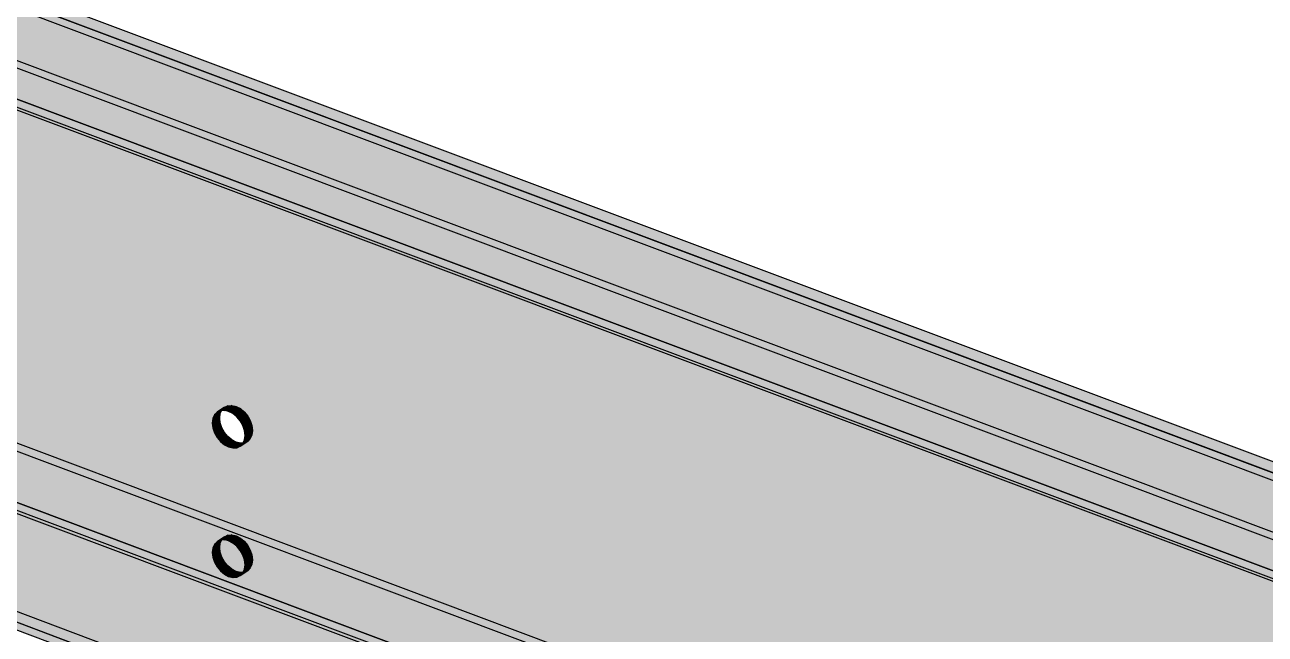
# Model space of a CAD drawing. Header units: millimetres. Extents: x 50 to 612415, y 2 to 4150.
# Drawn here: x 506023.9 to 506290.4, y 2796.5 to 2927.3 of the extents above; entities that cross this region are included whole.
import ezdxf

# ---------------------------------------------------------------- set-up
doc = ezdxf.new("R2010")
doc.units = ezdxf.units.MM
doc.layers.add('HATCH', color=8, linetype='Continuous', lineweight=9)
doc.layers.add('OUTLINE', color=7, linetype='Continuous', lineweight=25)

msp = doc.modelspace()

# ---------------------------------------------------------------- hatches: boundary and pattern name
at = {"layer": 'HATCH', "true_color": 0x617c87}
for points in [[(505686.838, 3037.056), (507734.839, 2269.056), (507757.293, 2284.025), (505709.292, 3052.025)], [(507734.839, 2266.741), (505686.838, 3034.741), (505709.292, 3049.71), (507757.293, 2281.71)], [(505707.688, 3048.641), (507755.689, 2280.641), (507757.293, 2281.71), (505709.292, 3049.71)], [(507770.034, 2262.529), (505693.344, 3041.288), (505694.948, 3042.357), (507771.638, 2263.598)], [(505685.235, 3035.987), (507733.236, 2267.986), (507734.839, 2269.056), (505686.838, 3037.056)], [(505787.025, 2923.977), (507676.353, 2215.479), (507677.956, 2216.548), (505788.629, 2925.046)], [(505766.175, 2897.345), (507655.503, 2188.847), (507677.956, 2203.816), (505788.629, 2912.314)], [(507676.353, 2202.747), (505787.025, 2911.245), (505788.629, 2912.314), (507677.956, 2203.816)], [(507655.503, 2186.532), (505766.175, 2895.03), (505788.629, 2909.999), (507677.956, 2201.501)], [(507653.899, 2185.463), (505764.571, 2893.96), (505766.175, 2895.03), (507655.503, 2186.532)], [(506068.611, 2843.824), (506067.698, 2844.296), (506069.302, 2845.366), (506070.215, 2844.893)], [(506070.193, 2842.242), (506069.462, 2843.123), (506071.066, 2844.192), (506071.797, 2843.311)], [(506065.203, 2838.711), (506065.933, 2837.83), (506067.537, 2838.9), (506066.807, 2839.781)], [(506066.784, 2837.13), (506067.698, 2836.657), (506069.302, 2837.726), (506068.388, 2838.199)], [(506068.611, 2816.044), (506067.698, 2816.517), (506069.302, 2817.586), (506070.215, 2817.114)], [(506070.193, 2814.463), (506069.462, 2815.344), (506071.066, 2816.413), (506071.797, 2815.532)], [(506065.203, 2810.932), (506065.933, 2810.051), (506067.537, 2811.12), (506066.807, 2812.001)], [(506066.784, 2809.35), (506067.698, 2808.878), (506069.302, 2809.947), (506068.388, 2810.419)]]:
    msp.add_hatch(color=145, dxfattribs=at).paths.add_polyline_path(points)
at = {"layer": 'HATCH', "true_color": 0x5b747f}
for points in [[(507757.293, 2284.025), (505709.292, 3052.025), (505709.292, 3049.71)], [(507757.293, 2274.765), (505709.292, 3049.71), (505709.292, 3042.765)], [(507757.293, 2274.765), (507757.293, 2281.71), (505709.292, 3049.71)], [(507757.293, 2284.025), (505709.292, 3049.71), (507757.293, 2281.71)], [(505707.688, 3041.696), (505707.688, 3048.641), (507755.689, 2273.696)], [(505707.688, 3048.641), (507755.689, 2280.641), (507755.689, 2273.696)], [(507770.034, 2262.529), (505693.344, 3041.288), (505707.688, 3038.224)], [(505709.292, 3039.293), (505694.948, 3042.357), (507771.638, 2263.598)], [(505707.688, 3038.224), (505707.688, 3041.696), (507755.689, 2273.696)], [(507757.293, 2274.765), (505709.292, 3042.765), (505709.292, 3039.293)], [(505709.292, 3039.293), (507757.293, 2271.293), (507757.293, 2274.765)], [(505709.292, 3039.293), (507771.638, 2263.598), (507757.293, 2271.293)], [(505685.235, 3023.255), (505685.235, 3035.987), (507733.236, 2267.986)], [(507734.839, 2269.056), (505686.838, 3037.056), (505686.838, 3024.324)], [(505686.838, 3034.741), (505686.838, 3037.056), (507734.839, 2269.056)], [(507755.689, 2273.696), (507755.689, 2270.223), (505707.688, 3038.224)], [(507755.689, 2270.223), (507770.034, 2262.529), (505707.688, 3038.224)], [(507734.839, 2266.741), (505686.838, 3034.741), (507734.839, 2269.056)], [(506698.543, 2612.012), (505672.81, 3014.778), (505685.235, 3023.255)], [(505686.838, 3024.324), (505674.414, 3015.847), (506700.147, 2613.081)], [(506698.907, 2614.871), (506698.543, 2612.012), (505685.235, 3023.255)], [(506699.975, 2617.262), (506698.907, 2614.871), (505685.235, 3023.255)], [(506701.674, 2619.022), (506699.975, 2617.262), (505685.235, 3023.255)], [(506703.889, 2620.031), (506701.674, 2619.022), (505685.235, 3023.255)], [(506706.468, 2620.221), (506703.889, 2620.031), (505685.235, 3023.255)], [(506709.235, 2619.577), (506706.468, 2620.221), (505685.235, 3023.255)], [(506709.235, 2619.577), (505685.235, 3023.255), (507733.236, 2267.986)], [(505686.838, 3024.324), (506700.147, 2613.081), (506700.511, 2615.94)], [(505686.838, 3024.324), (506700.511, 2615.94), (506701.579, 2618.332)], [(505686.838, 3024.324), (506701.579, 2618.332), (506703.278, 2620.092)], [(505686.838, 3024.324), (506703.278, 2620.092), (506705.493, 2621.101)], [(505686.838, 3024.324), (506705.493, 2621.101), (506708.072, 2621.29)], [(505686.838, 3024.324), (506708.072, 2621.29), (506710.839, 2620.646)], [(507734.839, 2269.056), (505686.838, 3024.324), (506710.839, 2620.646)], [(505764.571, 2912.48), (505672.81, 3014.778), (506064.642, 2811.933)], [(505672.81, 3014.778), (506064.289, 2812.987), (506064.642, 2811.933)], [(505672.81, 3014.778), (506064.169, 2814.02), (506064.289, 2812.987)], [(506064.169, 2814.02), (505672.81, 3014.778), (506064.289, 2840.766)], [(505672.81, 3014.778), (506064.169, 2841.8), (506064.289, 2840.766)], [(506064.289, 2842.743), (506064.169, 2841.8), (505672.81, 3014.778)], [(506064.642, 2843.532), (506064.289, 2842.743), (505672.81, 3014.778)], [(506065.203, 2844.113), (506064.642, 2843.532), (505672.81, 3014.778)], [(506065.933, 2844.446), (506065.203, 2844.113), (505672.81, 3014.778)], [(506066.784, 2844.509), (506065.933, 2844.446), (505672.81, 3014.778)], [(506067.698, 2844.296), (506066.784, 2844.509), (505672.81, 3014.778)], [(506495.389, 2683.912), (506067.698, 2844.296), (505672.81, 3014.778)], [(506495.389, 2683.912), (505672.81, 3014.778), (506701.674, 2602.653)], [(505672.81, 3014.778), (506699.975, 2605.688), (506701.674, 2602.653)], [(505672.81, 3014.778), (506698.907, 2608.88), (506699.975, 2605.688)], [(505672.81, 3014.778), (506698.543, 2612.012), (506698.907, 2608.88)], [(506066.246, 2813.003), (505674.414, 3015.847), (505766.175, 2913.549)], [(506066.246, 2813.003), (506065.893, 2814.056), (505674.414, 3015.847)], [(506065.893, 2814.056), (506065.773, 2815.09), (505674.414, 3015.847)], [(506065.893, 2841.835), (505674.414, 3015.847), (506065.773, 2815.09)], [(506065.893, 2841.835), (506065.773, 2842.869), (505674.414, 3015.847)], [(505674.414, 3015.847), (506065.773, 2842.869), (506065.893, 2843.813)], [(505674.414, 3015.847), (506065.893, 2843.813), (506066.246, 2844.602)], [(505674.414, 3015.847), (506066.246, 2844.602), (506066.807, 2845.182)], [(505674.414, 3015.847), (506066.807, 2845.182), (506067.537, 2845.515)], [(505674.414, 3015.847), (506067.537, 2845.515), (506068.388, 2845.578)], [(505674.414, 3015.847), (506068.388, 2845.578), (506069.302, 2845.366)], [(505674.414, 3015.847), (506069.302, 2845.366), (506496.993, 2684.981)], [(506703.278, 2603.722), (505674.414, 3015.847), (506496.993, 2684.981)], [(506703.278, 2603.722), (506701.579, 2606.757), (505674.414, 3015.847)], [(506701.579, 2606.757), (506700.511, 2609.949), (505674.414, 3015.847)], [(506700.511, 2609.949), (506700.147, 2613.081), (505674.414, 3015.847)], [(505787.025, 2923.977), (507676.353, 2215.479), (505787.025, 2912.518)], [(505788.629, 2913.587), (507677.956, 2216.548), (505788.629, 2925.046)], [(506066.807, 2812.001), (506066.246, 2813.003), (505766.175, 2913.549)], [(506067.537, 2811.12), (506066.807, 2812.001), (505766.175, 2913.549)], [(506068.388, 2810.419), (506067.537, 2811.12), (505766.175, 2913.549)], [(506069.302, 2809.947), (506068.388, 2810.419), (505766.175, 2913.549)], [(505766.175, 2913.549), (505766.175, 2895.03), (507655.503, 2186.532)], [(506069.302, 2809.947), (505766.175, 2913.549), (507655.503, 2205.051)], [(505766.175, 2913.549), (507655.503, 2186.532), (507655.503, 2205.051)], [(505788.629, 2913.587), (505788.629, 2912.314), (507677.956, 2203.816)], [(505788.629, 2913.587), (507677.956, 2203.816), (507677.956, 2205.089)], [(505788.629, 2913.587), (507677.956, 2205.089), (507677.956, 2216.548)], [(505764.571, 2912.48), (506064.642, 2811.933), (506065.203, 2810.932)], [(505764.571, 2912.48), (506065.203, 2810.932), (506065.933, 2810.051)], [(505764.571, 2912.48), (506065.933, 2810.051), (506066.784, 2809.35)], [(505764.571, 2912.48), (506066.784, 2809.35), (506067.698, 2808.878)], [(507653.899, 2185.463), (505764.571, 2893.96), (505764.571, 2912.48)], [(507653.899, 2203.982), (505764.571, 2912.48), (506067.698, 2808.878)], [(507653.899, 2203.982), (507653.899, 2185.463), (505764.571, 2912.48)], [(507676.353, 2202.747), (505787.025, 2911.245), (505787.025, 2912.518)], [(507676.353, 2204.02), (507676.353, 2202.747), (505787.025, 2912.518)], [(507676.353, 2215.479), (507676.353, 2204.02), (505787.025, 2912.518)], [(507677.956, 2203.816), (505788.629, 2912.314), (505788.629, 2909.999)], [(507677.956, 2203.816), (505788.629, 2909.999), (507677.956, 2201.501)], [(505766.175, 2895.03), (505766.175, 2897.345), (507655.503, 2188.847)], [(507655.503, 2186.532), (505766.175, 2895.03), (507655.503, 2188.847)], [(506495.389, 2683.912), (506068.611, 2843.824), (506067.698, 2844.296)], [(506069.302, 2845.366), (506070.215, 2844.893), (506496.993, 2684.981)], [(506070.215, 2844.893), (506071.066, 2844.192), (506496.993, 2684.981)], [(506071.066, 2844.192), (506071.797, 2843.311), (506496.993, 2684.981)], [(506064.169, 2841.8), (506064.289, 2840.766), (506065.893, 2841.835), (506065.773, 2842.869)], [(506065.893, 2841.835), (506065.773, 2815.09), (506065.893, 2816.033)], [(506065.893, 2841.835), (506065.893, 2816.033), (506066.246, 2816.822)], [(506065.893, 2841.835), (506066.246, 2816.822), (506066.807, 2817.403)], [(506065.893, 2841.835), (506066.807, 2817.403), (506067.537, 2817.736)], [(506065.893, 2841.835), (506067.537, 2817.736), (506068.388, 2817.799)], [(506065.893, 2841.835), (506068.388, 2817.799), (506069.302, 2817.586)], [(506065.893, 2841.835), (506069.302, 2817.586), (506070.215, 2817.114)], [(506065.893, 2841.835), (506070.215, 2817.114), (506071.066, 2816.413)], [(506065.893, 2841.835), (506072.357, 2814.53), (506072.71, 2813.477)], [(506065.893, 2841.835), (506071.066, 2816.413), (506071.797, 2815.532)], [(506065.893, 2841.835), (506071.797, 2815.532), (506072.357, 2814.53)], [(506066.246, 2840.782), (506065.893, 2841.835), (506072.71, 2813.477)], [(506495.389, 2683.912), (506069.462, 2843.123), (506068.611, 2843.824)], [(506495.389, 2683.912), (506070.193, 2842.242), (506069.462, 2843.123)], [(506495.389, 2683.912), (506070.753, 2841.241), (506070.193, 2842.242)], [(506071.797, 2843.311), (506072.357, 2842.31), (506496.993, 2684.981)], [(506072.357, 2842.31), (506072.71, 2841.256), (506496.993, 2684.981)], [(506064.289, 2814.964), (506064.169, 2814.02), (506064.289, 2840.766)], [(506064.642, 2815.753), (506064.289, 2814.964), (506064.289, 2840.766)], [(506065.203, 2816.334), (506064.642, 2815.753), (506064.289, 2840.766)], [(506065.933, 2816.667), (506065.203, 2816.334), (506064.289, 2840.766)], [(506066.784, 2816.729), (506065.933, 2816.667), (506064.289, 2840.766)], [(506067.698, 2816.517), (506066.784, 2816.729), (506064.289, 2840.766)], [(506068.611, 2816.044), (506067.698, 2816.517), (506064.289, 2840.766)], [(506069.462, 2815.344), (506068.611, 2816.044), (506064.289, 2840.766)], [(506071.106, 2812.408), (506070.753, 2813.461), (506064.289, 2840.766)], [(506070.193, 2814.463), (506069.462, 2815.344), (506064.289, 2840.766)], [(506070.753, 2813.461), (506070.193, 2814.463), (506064.289, 2840.766)], [(506071.106, 2812.408), (506064.289, 2840.766), (506064.642, 2839.713)], [(506071.106, 2812.408), (506064.642, 2839.713), (506065.203, 2838.711)], [(506071.106, 2812.408), (506065.203, 2838.711), (506065.933, 2837.83)], [(506066.807, 2839.781), (506066.246, 2840.782), (506072.71, 2813.477)], [(506067.537, 2838.9), (506066.807, 2839.781), (506072.71, 2813.477)], [(506068.388, 2838.199), (506067.537, 2838.9), (506072.71, 2813.477)], [(506495.389, 2683.912), (506071.106, 2840.187), (506070.753, 2841.241)], [(506071.226, 2839.154), (506071.106, 2840.187), (506072.71, 2841.256), (506072.83, 2840.223)], [(506491.861, 2681.416), (506071.226, 2839.154), (506071.106, 2840.187)], [(506491.981, 2682.359), (506491.861, 2681.416), (506071.106, 2840.187)], [(506492.334, 2683.148), (506491.981, 2682.359), (506071.106, 2840.187)], [(506492.894, 2683.729), (506492.334, 2683.148), (506071.106, 2840.187)], [(506493.625, 2684.062), (506492.894, 2683.729), (506071.106, 2840.187)], [(506494.476, 2684.124), (506493.625, 2684.062), (506071.106, 2840.187)], [(506495.389, 2683.912), (506494.476, 2684.124), (506071.106, 2840.187)], [(506071.106, 2838.21), (506071.226, 2839.154), (506491.981, 2680.382)], [(506071.226, 2839.154), (506491.861, 2681.416), (506491.981, 2680.382)], [(506493.585, 2681.451), (506072.71, 2839.279), (506072.357, 2838.49)], [(506072.71, 2841.256), (506072.83, 2840.223), (506493.465, 2682.485)], [(506072.71, 2841.256), (506493.465, 2682.485), (506493.585, 2683.428)], [(506072.71, 2841.256), (506493.585, 2683.428), (506493.937, 2684.217)], [(506072.71, 2841.256), (506493.937, 2684.217), (506494.498, 2684.798)], [(506072.71, 2841.256), (506494.498, 2684.798), (506495.229, 2685.131)], [(506072.71, 2841.256), (506495.229, 2685.131), (506496.08, 2685.194)], [(506072.71, 2841.256), (506496.08, 2685.194), (506496.993, 2684.981)], [(506493.585, 2681.451), (506072.83, 2840.223), (506072.71, 2839.279)], [(506493.585, 2681.451), (506493.465, 2682.485), (506072.83, 2840.223)], [(506071.106, 2812.408), (506065.933, 2837.83), (506066.784, 2837.13)], [(506071.106, 2812.408), (506066.784, 2837.13), (506067.698, 2836.657)], [(506495.389, 2656.133), (506071.106, 2812.408), (506067.698, 2836.657)], [(506067.698, 2836.657), (506068.611, 2836.445), (506491.981, 2680.382)], [(506495.389, 2656.133), (506067.698, 2836.657), (506495.389, 2676.273)], [(506067.698, 2836.657), (506492.334, 2679.328), (506492.894, 2678.327)], [(506067.698, 2836.657), (506492.894, 2678.327), (506493.625, 2677.446)], [(506067.698, 2836.657), (506491.981, 2680.382), (506492.334, 2679.328)], [(506067.698, 2836.657), (506493.625, 2677.446), (506494.476, 2676.745)], [(506067.698, 2836.657), (506494.476, 2676.745), (506495.389, 2676.273)], [(506069.302, 2837.726), (506068.388, 2838.199), (506072.71, 2813.477)], [(506068.611, 2836.445), (506069.462, 2836.507), (506491.981, 2680.382)], [(506069.302, 2837.726), (506072.71, 2813.477), (506496.993, 2657.202)], [(506493.585, 2681.451), (506070.215, 2837.514), (506069.302, 2837.726)], [(506496.993, 2677.342), (506069.302, 2837.726), (506496.993, 2657.202)], [(506494.498, 2679.396), (506493.937, 2680.398), (506069.302, 2837.726)], [(506495.229, 2678.515), (506494.498, 2679.396), (506069.302, 2837.726)], [(506493.937, 2680.398), (506493.585, 2681.451), (506069.302, 2837.726)], [(506496.08, 2677.815), (506495.229, 2678.515), (506069.302, 2837.726)], [(506496.993, 2677.342), (506496.08, 2677.815), (506069.302, 2837.726)], [(506069.462, 2836.507), (506070.193, 2836.84), (506491.981, 2680.382)], [(506070.193, 2836.84), (506070.753, 2837.421), (506491.981, 2680.382)], [(506493.585, 2681.451), (506071.066, 2837.576), (506070.215, 2837.514)], [(506070.753, 2837.421), (506071.106, 2838.21), (506491.981, 2680.382)], [(506493.585, 2681.451), (506071.797, 2837.909), (506071.066, 2837.576)], [(506493.585, 2681.451), (506072.357, 2838.49), (506071.797, 2837.909)], [(506064.169, 2814.02), (506064.289, 2812.987), (506065.893, 2814.056), (506065.773, 2815.09)], [(506071.226, 2811.374), (506071.106, 2812.408), (506072.71, 2813.477), (506072.83, 2812.443)], [(506491.861, 2653.636), (506071.226, 2811.374), (506071.106, 2812.408)], [(506491.981, 2654.58), (506491.861, 2653.636), (506071.106, 2812.408)], [(506492.334, 2655.369), (506491.981, 2654.58), (506071.106, 2812.408)], [(506492.894, 2655.95), (506492.334, 2655.369), (506071.106, 2812.408)], [(506493.625, 2656.282), (506492.894, 2655.95), (506071.106, 2812.408)], [(506494.476, 2656.345), (506493.625, 2656.282), (506071.106, 2812.408)], [(506495.389, 2656.133), (506494.476, 2656.345), (506071.106, 2812.408)], [(506072.71, 2813.477), (506072.83, 2812.443), (506493.465, 2654.705)], [(506072.71, 2813.477), (506493.465, 2654.705), (506493.585, 2655.649)], [(506072.71, 2813.477), (506493.585, 2655.649), (506493.937, 2656.438)], [(506072.71, 2813.477), (506493.937, 2656.438), (506494.498, 2657.019)], [(506072.71, 2813.477), (506494.498, 2657.019), (506495.229, 2657.352)], [(506072.71, 2813.477), (506495.229, 2657.352), (506496.08, 2657.414)], [(506072.71, 2813.477), (506496.08, 2657.414), (506496.993, 2657.202)], [(506493.585, 2653.672), (506072.83, 2812.443), (506072.71, 2811.5)], [(506493.585, 2653.672), (506493.465, 2654.705), (506072.83, 2812.443)], [(506493.585, 2653.672), (506070.215, 2809.735), (506069.302, 2809.947)], [(506494.498, 2651.617), (506493.937, 2652.618), (506069.302, 2809.947)], [(506495.229, 2650.736), (506494.498, 2651.617), (506069.302, 2809.947)], [(506493.937, 2652.618), (506493.585, 2653.672), (506069.302, 2809.947)], [(506496.08, 2650.035), (506495.229, 2650.736), (506069.302, 2809.947)], [(506496.993, 2649.563), (506496.08, 2650.035), (506069.302, 2809.947)], [(506496.993, 2649.563), (506069.302, 2809.947), (507655.503, 2205.051)], [(506070.193, 2809.061), (506070.753, 2809.642), (506491.981, 2652.602)], [(506493.585, 2653.672), (506071.066, 2809.797), (506070.215, 2809.735)], [(506070.753, 2809.642), (506071.106, 2810.431), (506491.981, 2652.602)], [(506493.585, 2653.672), (506071.797, 2810.13), (506071.066, 2809.797)], [(506071.106, 2810.431), (506071.226, 2811.374), (506491.981, 2652.602)], [(506071.226, 2811.374), (506491.861, 2653.636), (506491.981, 2652.602)], [(506493.585, 2653.672), (506072.357, 2810.711), (506071.797, 2810.13)], [(506493.585, 2653.672), (506072.71, 2811.5), (506072.357, 2810.711)], [(506067.698, 2808.878), (506068.611, 2808.665), (506491.981, 2652.602)], [(506067.698, 2808.878), (506492.334, 2651.549), (506492.894, 2650.548)], [(506067.698, 2808.878), (506492.894, 2650.548), (506493.625, 2649.667)], [(506067.698, 2808.878), (506491.981, 2652.602), (506492.334, 2651.549)], [(506067.698, 2808.878), (506493.625, 2649.667), (506494.476, 2648.966)], [(506067.698, 2808.878), (506494.476, 2648.966), (506495.389, 2648.493)], [(507653.899, 2203.982), (506067.698, 2808.878), (506495.389, 2648.493)], [(506068.611, 2808.665), (506069.462, 2808.728), (506491.981, 2652.602)], [(506069.462, 2808.728), (506070.193, 2809.061), (506491.981, 2652.602)]]:
    msp.add_hatch(color=147, dxfattribs=at).paths.add_polyline_path(points)
at = {"layer": 'HATCH', "true_color": 0x576f79}
for points in [[(506064.642, 2843.532), (506064.289, 2842.743), (506065.893, 2843.813), (506066.246, 2844.602)], [(506070.753, 2837.421), (506071.106, 2838.21), (506072.71, 2839.279), (506072.357, 2838.49)], [(506064.642, 2815.753), (506064.289, 2814.964), (506065.893, 2816.033), (506066.246, 2816.822)], [(506070.753, 2809.642), (506071.106, 2810.431), (506072.71, 2811.5), (506072.357, 2810.711)]]:
    msp.add_hatch(color=147, dxfattribs=at).paths.add_polyline_path(points)
at = {"layer": 'HATCH', "true_color": 0x5a737d}
for points in [[(506065.203, 2844.113), (506064.642, 2843.532), (506066.246, 2844.602), (506066.807, 2845.182)], [(506070.193, 2836.84), (506070.753, 2837.421), (506072.357, 2838.49), (506071.797, 2837.909)], [(506065.203, 2816.334), (506064.642, 2815.753), (506066.246, 2816.822), (506066.807, 2817.403)], [(506070.193, 2809.061), (506070.753, 2809.642), (506072.357, 2810.711), (506071.797, 2810.13)]]:
    msp.add_hatch(color=147, dxfattribs=at).paths.add_polyline_path(points)
at = {"layer": 'HATCH', "true_color": 0x5c7681}
for points in [[(506065.933, 2844.446), (506065.203, 2844.113), (506066.807, 2845.182), (506067.537, 2845.515)], [(506069.462, 2836.507), (506070.193, 2836.84), (506071.797, 2837.909), (506071.066, 2837.576)], [(506065.933, 2816.667), (506065.203, 2816.334), (506066.807, 2817.403), (506067.537, 2817.736)], [(506069.462, 2808.728), (506070.193, 2809.061), (506071.797, 2810.13), (506071.066, 2809.797)]]:
    msp.add_hatch(color=155, dxfattribs=at).paths.add_polyline_path(points)
at = {"layer": 'HATCH', "true_color": 0x5f7984}
for points in [[(506066.784, 2844.509), (506065.933, 2844.446), (506067.537, 2845.515), (506068.388, 2845.578)], [(506068.611, 2836.445), (506069.462, 2836.507), (506071.066, 2837.576), (506070.215, 2837.514)], [(506066.784, 2816.729), (506065.933, 2816.667), (506067.537, 2817.736), (506068.388, 2817.799)], [(506068.611, 2808.665), (506069.462, 2808.728), (506071.066, 2809.797), (506070.215, 2809.735)]]:
    msp.add_hatch(color=155, dxfattribs=at).paths.add_polyline_path(points)
at = {"layer": 'HATCH', "true_color": 0x607b86}
for points in [[(506067.698, 2844.296), (506066.784, 2844.509), (506068.388, 2845.578), (506069.302, 2845.366)], [(506067.698, 2836.657), (506068.611, 2836.445), (506070.215, 2837.514), (506069.302, 2837.726)], [(506067.698, 2816.517), (506066.784, 2816.729), (506068.388, 2817.799), (506069.302, 2817.586)], [(506067.698, 2808.878), (506068.611, 2808.665), (506070.215, 2809.735), (506069.302, 2809.947)]]:
    msp.add_hatch(color=155, dxfattribs=at).paths.add_polyline_path(points)
at = {"layer": 'HATCH', "true_color": 0x617c88}
for points in [[(506069.462, 2843.123), (506068.611, 2843.824), (506070.215, 2844.893), (506071.066, 2844.192)], [(506065.933, 2837.83), (506066.784, 2837.13), (506068.388, 2838.199), (506067.537, 2838.9)], [(506069.462, 2815.344), (506068.611, 2816.044), (506070.215, 2817.114), (506071.066, 2816.413)], [(506065.933, 2810.051), (506066.784, 2809.35), (506068.388, 2810.419), (506067.537, 2811.12)]]:
    msp.add_hatch(color=145, dxfattribs=at).paths.add_polyline_path(points)
at = {"layer": 'HATCH', "true_color": 0x58717b}
for points in [[(506064.289, 2842.743), (506064.169, 2841.8), (506065.773, 2842.869), (506065.893, 2843.813)], [(506071.106, 2838.21), (506071.226, 2839.154), (506072.83, 2840.223), (506072.71, 2839.279)], [(506064.289, 2814.964), (506064.169, 2814.02), (506065.773, 2815.09), (506065.893, 2816.033)], [(506071.106, 2810.431), (506071.226, 2811.374), (506072.83, 2812.443), (506072.71, 2811.5)]]:
    msp.add_hatch(color=147, dxfattribs=at).paths.add_polyline_path(points)
at = {"layer": 'HATCH', "true_color": 0x5e7783}
for points in [[(506064.289, 2840.766), (506064.642, 2839.713), (506066.246, 2840.782), (506065.893, 2841.835)], [(506071.106, 2840.187), (506070.753, 2841.241), (506072.357, 2842.31), (506072.71, 2841.256)], [(506064.289, 2812.987), (506064.642, 2811.933), (506066.246, 2813.003), (506065.893, 2814.056)], [(506071.106, 2812.408), (506070.753, 2813.461), (506072.357, 2814.53), (506072.71, 2813.477)]]:
    msp.add_hatch(color=155, dxfattribs=at).paths.add_polyline_path(points)
at = {"layer": 'HATCH', "true_color": 0x607a85}
for points in [[(506070.753, 2841.241), (506070.193, 2842.242), (506071.797, 2843.311), (506072.357, 2842.31)], [(506064.642, 2839.713), (506065.203, 2838.711), (506066.807, 2839.781), (506066.246, 2840.782)], [(506070.753, 2813.461), (506070.193, 2814.463), (506071.797, 2815.532), (506072.357, 2814.53)], [(506064.642, 2811.933), (506065.203, 2810.932), (506066.807, 2812.001), (506066.246, 2813.003)]]:
    msp.add_hatch(color=155, dxfattribs=at).paths.add_polyline_path(points)

# ---------------------------------------------------------------- linework, layer by layer
at = {"layer": 'OUTLINE', "color": 139, "true_color": 0x42544a}
for p, q in [((507757.293, 2284.025), (505709.292, 3052.025)), ((507757.293, 2284.025), (505709.292, 3052.025)), ((507757.293, 2281.71), (505709.292, 3049.71)), ((505709.292, 3049.71), (507757.293, 2281.71)), ((507757.293, 2281.71), (505709.292, 3049.71)), ((505709.292, 3049.71), (507757.293, 2281.71)), ((505707.688, 3048.641), (507755.689, 2280.641)), ((505707.688, 3048.641), (507755.689, 2280.641)), ((507770.034, 2262.529), (505693.344, 3041.288)), ((507770.034, 2262.529), (505693.344, 3041.288)), ((505694.948, 3042.357), (507771.638, 2263.598)), ((505694.948, 3042.357), (507771.638, 2263.598)), ((505685.235, 3035.987), (507733.236, 2267.986)), ((505685.235, 3035.987), (507733.236, 2267.986)), ((507734.839, 2269.056), (505686.838, 3037.056)), ((505686.838, 3037.056), (507734.839, 2269.056)), ((505686.838, 3037.056), (507734.839, 2269.056)), ((507734.839, 2269.056), (505686.838, 3037.056)), ((507734.839, 2266.741), (505686.838, 3034.741)), ((507734.839, 2266.741), (505686.838, 3034.741)), ((505787.025, 2923.977), (507676.353, 2215.479)), ((505787.025, 2923.977), (507676.353, 2215.479)), ((507677.956, 2216.548), (505788.629, 2925.046)), ((507677.956, 2216.548), (505788.629, 2925.046)), ((507676.353, 2202.747), (505787.025, 2911.245)), ((507676.353, 2202.747), (505787.025, 2911.245)), ((507677.956, 2203.816), (505788.629, 2912.314)), ((505788.629, 2912.314), (507677.956, 2203.816)), ((505788.629, 2912.314), (507677.956, 2203.816)), ((507677.956, 2203.816), (505788.629, 2912.314)), ((505788.629, 2909.999), (507677.956, 2201.501)), ((505788.629, 2909.999), (507677.956, 2201.501)), ((505766.175, 2897.345), (507655.503, 2188.847)), ((505766.175, 2897.345), (507655.503, 2188.847)), ((505766.175, 2895.03), (507655.503, 2186.532)), ((507655.503, 2186.532), (505766.175, 2895.03)), ((505766.175, 2895.03), (507655.503, 2186.532)), ((507655.503, 2186.532), (505766.175, 2895.03)), ((507653.899, 2185.463), (505764.571, 2893.96)), ((507653.899, 2185.463), (505764.571, 2893.96)), ((506066.246, 2844.602), (506064.642, 2843.532)), ((506064.642, 2843.532), (506066.246, 2844.602)), ((506065.203, 2844.113), (506064.642, 2843.532)), ((506065.203, 2844.113), (506064.642, 2843.532)), ((506066.807, 2845.182), (506065.203, 2844.113)), ((506065.203, 2844.113), (506066.807, 2845.182)), ((506065.933, 2844.446), (506065.203, 2844.113)), ((506065.933, 2844.446), (506065.203, 2844.113)), ((506065.893, 2843.813), (506066.246, 2844.602)), ((506065.893, 2843.813), (506066.246, 2844.602)), ((506067.537, 2845.515), (506065.933, 2844.446)), ((506065.933, 2844.446), (506067.537, 2845.515)), ((506066.784, 2844.509), (506065.933, 2844.446)), ((506066.784, 2844.509), (506065.933, 2844.446)), ((506066.246, 2844.602), (506066.807, 2845.182)), ((506066.246, 2844.602), (506066.807, 2845.182)), ((506068.388, 2845.578), (506066.784, 2844.509)), ((506066.784, 2844.509), (506068.388, 2845.578)), ((506067.698, 2844.296), (506066.784, 2844.509)), ((506067.698, 2844.296), (506066.784, 2844.509)), ((506066.807, 2845.182), (506067.537, 2845.515)), ((506066.807, 2845.182), (506067.537, 2845.515)), ((506067.537, 2845.515), (506068.388, 2845.578)), ((506067.537, 2845.515), (506068.388, 2845.578)), ((506069.302, 2845.366), (506067.698, 2844.296)), ((506067.698, 2844.296), (506069.302, 2845.366)), ((506068.611, 2843.824), (506067.698, 2844.296)), ((506068.611, 2843.824), (506067.698, 2844.296)), ((506068.388, 2845.578), (506069.302, 2845.366)), ((506068.388, 2845.578), (506069.302, 2845.366)), ((506070.215, 2844.893), (506068.611, 2843.824)), ((506068.611, 2843.824), (506070.215, 2844.893)), ((506069.302, 2845.366), (506070.215, 2844.893)), ((506069.302, 2845.366), (506070.215, 2844.893)), ((506071.066, 2844.192), (506069.462, 2843.123)), ((506069.462, 2843.123), (506071.066, 2844.192)), ((506070.215, 2844.893), (506071.066, 2844.192)), ((506070.215, 2844.893), (506071.066, 2844.192)), ((506071.066, 2844.192), (506071.797, 2843.311)), ((506071.066, 2844.192), (506071.797, 2843.311)), ((506065.773, 2842.869), (506064.169, 2841.8)), ((506064.169, 2841.8), (506065.773, 2842.869)), ((506064.289, 2842.743), (506064.169, 2841.8)), ((506064.289, 2842.743), (506064.169, 2841.8)), ((506064.169, 2841.8), (506064.289, 2840.766)), ((506064.169, 2841.8), (506064.289, 2840.766)), ((506065.893, 2843.813), (506064.289, 2842.743)), ((506064.289, 2842.743), (506065.893, 2843.813)), ((506064.642, 2843.532), (506064.289, 2842.743)), ((506064.642, 2843.532), (506064.289, 2842.743)), ((506065.893, 2841.835), (506064.289, 2840.766)), ((506064.289, 2840.766), (506065.893, 2841.835)), ((506065.773, 2842.869), (506065.893, 2843.813)), ((506065.773, 2842.869), (506065.893, 2843.813)), ((506065.893, 2841.835), (506065.773, 2842.869)), ((506065.893, 2841.835), (506065.773, 2842.869)), ((506066.246, 2840.782), (506065.893, 2841.835)), ((506066.246, 2840.782), (506065.893, 2841.835)), ((506069.462, 2843.123), (506068.611, 2843.824)), ((506069.462, 2843.123), (506068.611, 2843.824)), ((506070.193, 2842.242), (506069.462, 2843.123)), ((506070.193, 2842.242), (506069.462, 2843.123)), ((506071.797, 2843.311), (506070.193, 2842.242)), ((506070.193, 2842.242), (506071.797, 2843.311)), ((506070.753, 2841.241), (506070.193, 2842.242)), ((506070.753, 2841.241), (506070.193, 2842.242)), ((506070.753, 2841.241), (506072.357, 2842.31)), ((506072.357, 2842.31), (506070.753, 2841.241)), ((506071.797, 2843.311), (506072.357, 2842.31)), ((506071.797, 2843.311), (506072.357, 2842.31)), ((506072.357, 2842.31), (506072.71, 2841.256)), ((506072.357, 2842.31), (506072.71, 2841.256)), ((506064.289, 2840.766), (506064.642, 2839.713)), ((506064.289, 2840.766), (506064.642, 2839.713)), ((506066.246, 2840.782), (506064.642, 2839.713)), ((506064.642, 2839.713), (506066.246, 2840.782)), ((506064.642, 2839.713), (506065.203, 2838.711)), ((506064.642, 2839.713), (506065.203, 2838.711)), ((506065.203, 2838.711), (506066.807, 2839.781)), ((506066.807, 2839.781), (506065.203, 2838.711)), ((506065.203, 2838.711), (506065.933, 2837.83)), ((506065.203, 2838.711), (506065.933, 2837.83)), ((506065.933, 2837.83), (506067.537, 2838.9)), ((506067.537, 2838.9), (506065.933, 2837.83)), ((506066.807, 2839.781), (506066.246, 2840.782)), ((506066.807, 2839.781), (506066.246, 2840.782)), ((506067.537, 2838.9), (506066.807, 2839.781)), ((506067.537, 2838.9), (506066.807, 2839.781)), ((506068.388, 2838.199), (506067.537, 2838.9)), ((506068.388, 2838.199), (506067.537, 2838.9)), ((506071.106, 2840.187), (506070.753, 2841.241)), ((506071.106, 2840.187), (506070.753, 2841.241)), ((506071.106, 2840.187), (506072.71, 2841.256)), ((506072.71, 2841.256), (506071.106, 2840.187)), ((506071.226, 2839.154), (506071.106, 2840.187)), ((506071.226, 2839.154), (506071.106, 2840.187)), ((506071.106, 2838.21), (506072.71, 2839.279)), ((506072.71, 2839.279), (506071.106, 2838.21)), ((506071.106, 2838.21), (506071.226, 2839.154)), ((506071.106, 2838.21), (506071.226, 2839.154)), ((506071.226, 2839.154), (506072.83, 2840.223)), ((506072.83, 2840.223), (506071.226, 2839.154)), ((506072.71, 2839.279), (506072.357, 2838.49)), ((506072.71, 2839.279), (506072.357, 2838.49)), ((506072.71, 2841.256), (506072.83, 2840.223)), ((506072.71, 2841.256), (506072.83, 2840.223)), ((506072.83, 2840.223), (506072.71, 2839.279)), ((506072.83, 2840.223), (506072.71, 2839.279)), ((506065.933, 2837.83), (506066.784, 2837.13)), ((506065.933, 2837.83), (506066.784, 2837.13)), ((506066.784, 2837.13), (506068.388, 2838.199)), ((506068.388, 2838.199), (506066.784, 2837.13)), ((506066.784, 2837.13), (506067.698, 2836.657)), ((506066.784, 2837.13), (506067.698, 2836.657)), ((506067.698, 2836.657), (506069.302, 2837.726)), ((506069.302, 2837.726), (506067.698, 2836.657)), ((506067.698, 2836.657), (506068.611, 2836.445)), ((506067.698, 2836.657), (506068.611, 2836.445)), ((506069.302, 2837.726), (506068.388, 2838.199)), ((506069.302, 2837.726), (506068.388, 2838.199)), ((506068.611, 2836.445), (506070.215, 2837.514)), ((506070.215, 2837.514), (506068.611, 2836.445)), ((506068.611, 2836.445), (506069.462, 2836.507)), ((506068.611, 2836.445), (506069.462, 2836.507)), ((506070.215, 2837.514), (506069.302, 2837.726)), ((506070.215, 2837.514), (506069.302, 2837.726)), ((506069.462, 2836.507), (506071.066, 2837.576)), ((506071.066, 2837.576), (506069.462, 2836.507)), ((506069.462, 2836.507), (506070.193, 2836.84)), ((506069.462, 2836.507), (506070.193, 2836.84)), ((506070.193, 2836.84), (506071.797, 2837.909)), ((506071.797, 2837.909), (506070.193, 2836.84)), ((506070.193, 2836.84), (506070.753, 2837.421)), ((506070.193, 2836.84), (506070.753, 2837.421)), ((506071.066, 2837.576), (506070.215, 2837.514)), ((506071.066, 2837.576), (506070.215, 2837.514)), ((506070.753, 2837.421), (506072.357, 2838.49)), ((506072.357, 2838.49), (506070.753, 2837.421)), ((506070.753, 2837.421), (506071.106, 2838.21)), ((506070.753, 2837.421), (506071.106, 2838.21)), ((506071.797, 2837.909), (506071.066, 2837.576)), ((506071.797, 2837.909), (506071.066, 2837.576)), ((506072.357, 2838.49), (506071.797, 2837.909)), ((506072.357, 2838.49), (506071.797, 2837.909)), ((506066.807, 2817.403), (506065.203, 2816.334)), ((506065.203, 2816.334), (506066.807, 2817.403)), ((506067.537, 2817.736), (506065.933, 2816.667)), ((506065.933, 2816.667), (506067.537, 2817.736)), ((506066.246, 2816.822), (506066.807, 2817.403)), ((506066.246, 2816.822), (506066.807, 2817.403)), ((506068.388, 2817.799), (506066.784, 2816.729)), ((506066.784, 2816.729), (506068.388, 2817.799)), ((506066.807, 2817.403), (506067.537, 2817.736)), ((506066.807, 2817.403), (506067.537, 2817.736)), ((506067.537, 2817.736), (506068.388, 2817.799)), ((506067.537, 2817.736), (506068.388, 2817.799)), ((506069.302, 2817.586), (506067.698, 2816.517)), ((506067.698, 2816.517), (506069.302, 2817.586)), ((506068.388, 2817.799), (506069.302, 2817.586)), ((506068.388, 2817.799), (506069.302, 2817.586)), ((506069.302, 2817.586), (506070.215, 2817.114)), ((506069.302, 2817.586), (506070.215, 2817.114)), ((506065.773, 2815.09), (506064.169, 2814.02)), ((506064.169, 2814.02), (506065.773, 2815.09)), ((506064.289, 2814.964), (506064.169, 2814.02)), ((506064.289, 2814.964), (506064.169, 2814.02)), ((506065.893, 2816.033), (506064.289, 2814.964)), ((506064.289, 2814.964), (506065.893, 2816.033)), ((506064.642, 2815.753), (506064.289, 2814.964)), ((506064.642, 2815.753), (506064.289, 2814.964)), ((506066.246, 2816.822), (506064.642, 2815.753)), ((506064.642, 2815.753), (506066.246, 2816.822)), ((506065.203, 2816.334), (506064.642, 2815.753)), ((506065.203, 2816.334), (506064.642, 2815.753)), ((506065.933, 2816.667), (506065.203, 2816.334)), ((506065.933, 2816.667), (506065.203, 2816.334)), ((506065.773, 2815.09), (506065.893, 2816.033)), ((506065.773, 2815.09), (506065.893, 2816.033)), ((506065.893, 2814.056), (506065.773, 2815.09)), ((506065.893, 2814.056), (506065.773, 2815.09)), ((506065.893, 2816.033), (506066.246, 2816.822)), ((506065.893, 2816.033), (506066.246, 2816.822)), ((506066.784, 2816.729), (506065.933, 2816.667)), ((506066.784, 2816.729), (506065.933, 2816.667)), ((506067.698, 2816.517), (506066.784, 2816.729)), ((506067.698, 2816.517), (506066.784, 2816.729)), ((506068.611, 2816.044), (506067.698, 2816.517)), ((506068.611, 2816.044), (506067.698, 2816.517)), ((506070.215, 2817.114), (506068.611, 2816.044)), ((506068.611, 2816.044), (506070.215, 2817.114)), ((506069.462, 2815.344), (506068.611, 2816.044)), ((506069.462, 2815.344), (506068.611, 2816.044)), ((506071.066, 2816.413), (506069.462, 2815.344)), ((506069.462, 2815.344), (506071.066, 2816.413)), ((506070.193, 2814.463), (506069.462, 2815.344)), ((506070.193, 2814.463), (506069.462, 2815.344)), ((506071.797, 2815.532), (506070.193, 2814.463)), ((506070.193, 2814.463), (506071.797, 2815.532)), ((506070.215, 2817.114), (506071.066, 2816.413)), ((506070.215, 2817.114), (506071.066, 2816.413)), ((506071.066, 2816.413), (506071.797, 2815.532)), ((506071.066, 2816.413), (506071.797, 2815.532)), ((506071.797, 2815.532), (506072.357, 2814.53)), ((506071.797, 2815.532), (506072.357, 2814.53)), ((506064.169, 2814.02), (506064.289, 2812.987)), ((506064.169, 2814.02), (506064.289, 2812.987)), ((506065.893, 2814.056), (506064.289, 2812.987)), ((506064.289, 2812.987), (506065.893, 2814.056)), ((506064.289, 2812.987), (506064.642, 2811.933)), ((506064.289, 2812.987), (506064.642, 2811.933)), ((506066.246, 2813.003), (506064.642, 2811.933)), ((506064.642, 2811.933), (506066.246, 2813.003)), ((506065.203, 2810.932), (506066.807, 2812.001)), ((506066.807, 2812.001), (506065.203, 2810.932)), ((506066.246, 2813.003), (506065.893, 2814.056)), ((506066.246, 2813.003), (506065.893, 2814.056)), ((506066.807, 2812.001), (506066.246, 2813.003)), ((506066.807, 2812.001), (506066.246, 2813.003)), ((506067.537, 2811.12), (506066.807, 2812.001)), ((506067.537, 2811.12), (506066.807, 2812.001)), ((506070.753, 2813.461), (506070.193, 2814.463)), ((506070.753, 2813.461), (506070.193, 2814.463)), ((506070.753, 2813.461), (506072.357, 2814.53)), ((506072.357, 2814.53), (506070.753, 2813.461)), ((506071.106, 2812.408), (506070.753, 2813.461)), ((506071.106, 2812.408), (506070.753, 2813.461)), ((506071.106, 2812.408), (506072.71, 2813.477)), ((506072.71, 2813.477), (506071.106, 2812.408)), ((506071.226, 2811.374), (506071.106, 2812.408)), ((506071.226, 2811.374), (506071.106, 2812.408)), ((506071.226, 2811.374), (506072.83, 2812.443)), ((506072.83, 2812.443), (506071.226, 2811.374)), ((506072.357, 2814.53), (506072.71, 2813.477)), ((506072.357, 2814.53), (506072.71, 2813.477)), ((506072.71, 2813.477), (506072.83, 2812.443)), ((506072.71, 2813.477), (506072.83, 2812.443)), ((506072.83, 2812.443), (506072.71, 2811.5)), ((506072.83, 2812.443), (506072.71, 2811.5)), ((506064.642, 2811.933), (506065.203, 2810.932)), ((506064.642, 2811.933), (506065.203, 2810.932)), ((506065.203, 2810.932), (506065.933, 2810.051)), ((506065.203, 2810.932), (506065.933, 2810.051)), ((506065.933, 2810.051), (506067.537, 2811.12)), ((506067.537, 2811.12), (506065.933, 2810.051)), ((506065.933, 2810.051), (506066.784, 2809.35)), ((506065.933, 2810.051), (506066.784, 2809.35)), ((506066.784, 2809.35), (506068.388, 2810.419)), ((506068.388, 2810.419), (506066.784, 2809.35)), ((506066.784, 2809.35), (506067.698, 2808.878)), ((506066.784, 2809.35), (506067.698, 2808.878)), ((506068.388, 2810.419), (506067.537, 2811.12)), ((506068.388, 2810.419), (506067.537, 2811.12)), ((506067.698, 2808.878), (506069.302, 2809.947)), ((506069.302, 2809.947), (506067.698, 2808.878)), ((506069.302, 2809.947), (506068.388, 2810.419)), ((506069.302, 2809.947), (506068.388, 2810.419)), ((506068.611, 2808.665), (506070.215, 2809.735)), ((506070.215, 2809.735), (506068.611, 2808.665)), ((506070.215, 2809.735), (506069.302, 2809.947)), ((506070.215, 2809.735), (506069.302, 2809.947)), ((506069.462, 2808.728), (506071.066, 2809.797)), ((506071.066, 2809.797), (506069.462, 2808.728)), ((506070.193, 2809.061), (506071.797, 2810.13)), ((506071.797, 2810.13), (506070.193, 2809.061)), ((506070.193, 2809.061), (506070.753, 2809.642)), ((506070.193, 2809.061), (506070.753, 2809.642)), ((506071.066, 2809.797), (506070.215, 2809.735)), ((506071.066, 2809.797), (506070.215, 2809.735)), ((506070.753, 2809.642), (506072.357, 2810.711)), ((506072.357, 2810.711), (506070.753, 2809.642)), ((506070.753, 2809.642), (506071.106, 2810.431)), ((506070.753, 2809.642), (506071.106, 2810.431)), ((506071.797, 2810.13), (506071.066, 2809.797)), ((506071.797, 2810.13), (506071.066, 2809.797)), ((506071.106, 2810.431), (506072.71, 2811.5)), ((506072.71, 2811.5), (506071.106, 2810.431)), ((506071.106, 2810.431), (506071.226, 2811.374)), ((506071.106, 2810.431), (506071.226, 2811.374)), ((506072.357, 2810.711), (506071.797, 2810.13)), ((506072.357, 2810.711), (506071.797, 2810.13)), ((506072.71, 2811.5), (506072.357, 2810.711)), ((506072.71, 2811.5), (506072.357, 2810.711)), ((506067.698, 2808.878), (506068.611, 2808.665)), ((506067.698, 2808.878), (506068.611, 2808.665)), ((506068.611, 2808.665), (506069.462, 2808.728)), ((506068.611, 2808.665), (506069.462, 2808.728)), ((506069.462, 2808.728), (506070.193, 2809.061)), ((506069.462, 2808.728), (506070.193, 2809.061))]:
    msp.add_line(p, q, dxfattribs=at)

doc.saveas('drawing.dxf')
